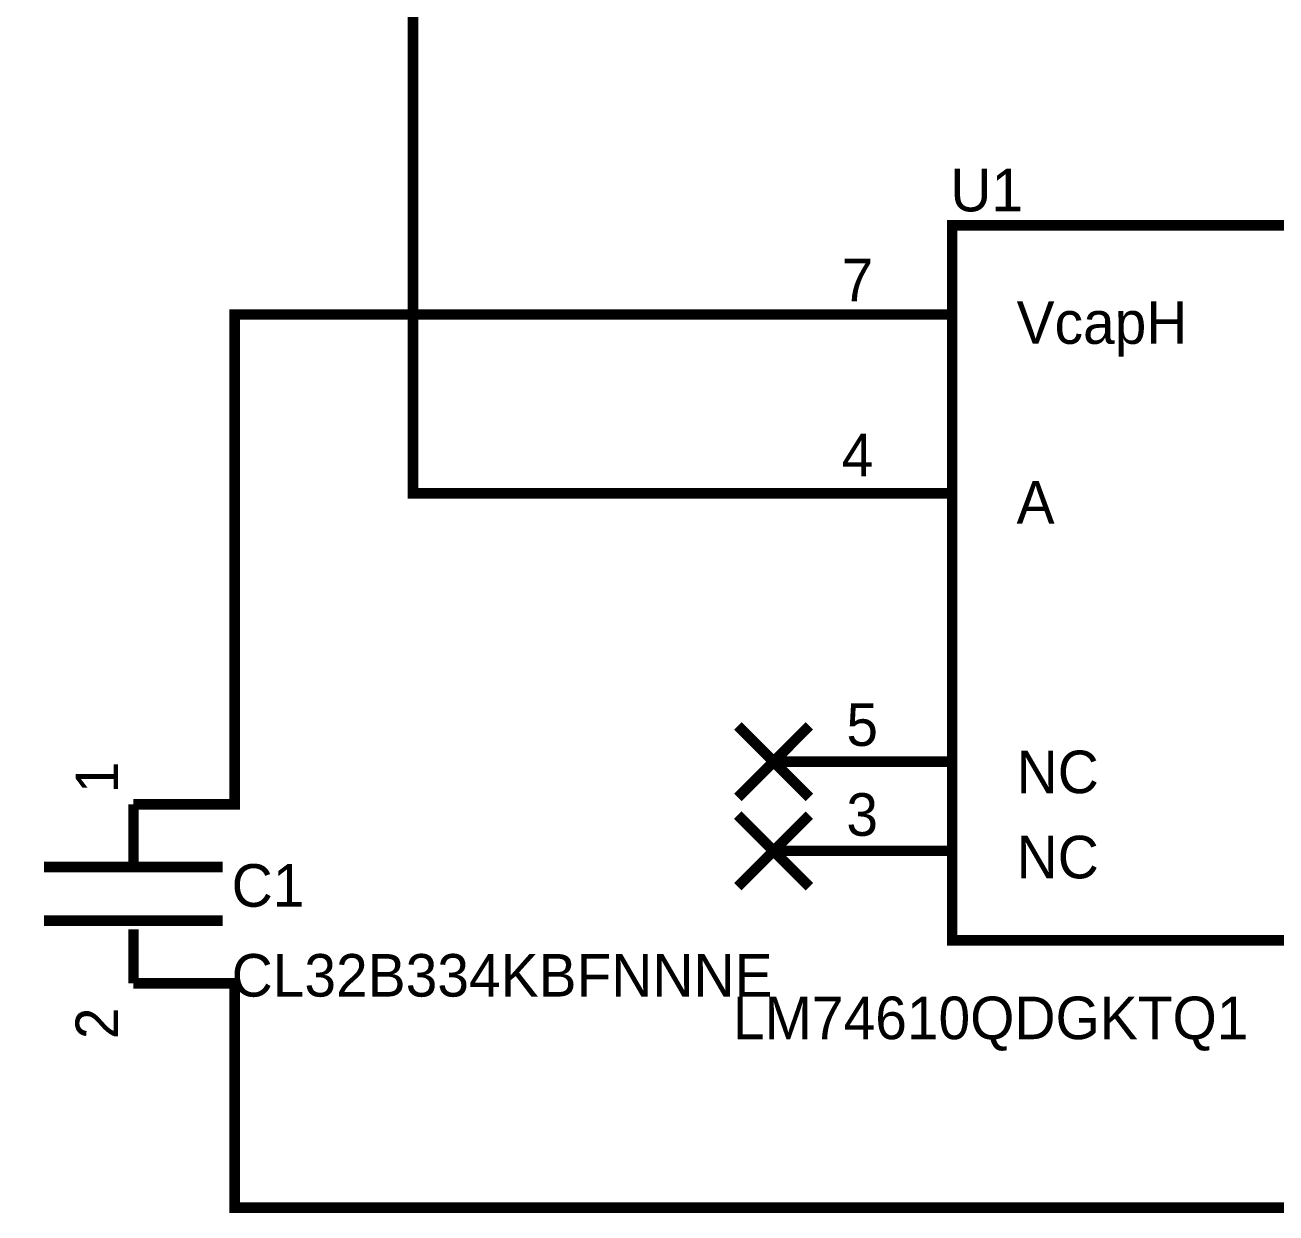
# Model space of a CAD drawing. Header units: inches. Extents: x 0 to 431, y 0 to 297.
# Drawn here: x 51.93 to 87.49, y 118.47 to 152.23 of the extents above; entities that cross this region are included whole.
import ezdxf

# ---------------------------------------------------------------- set-up
doc = ezdxf.new("R2010")
doc.units = ezdxf.units.IN
doc.layers.add('Sheet', color=255, linetype='Continuous')

msp = doc.modelspace()

# ---------------------------------------------------------------- linework, layer by layer
at = {"layer": 'Sheet'}
for points in [[(73.21, 138.916, 0.3, 0.3, 0), (62.96, 138.916, 0.3, 0.3, 0), (62.96, 163.995, 0.3, 0.3, 0), (62.96, 164.339, 0.3, 0.3, 0), (45.006, 164.339, 0.3, 0.3, 0), (40.1, 164.339, 0.3, 0.3, 0), (40.1, 154.997, 0.3, 0.3, 0), (36.008, 154.997, 0.3, 0.3, 0)], [(73.21, 143.999, 0.3, 0.3, 0), (57.886, 143.999, 0.3, 0.3, 0), (57.886, 130.077, 0.3, 0.3, 0), (55.012, 130.077, 0.3, 0.3, 0)], [(78.284, 143.999, 0.3, 0.3, 0), (73.21, 143.999, 0.3, 0.3, 0)], [(78.284, 138.916, 0.3, 0.3, 0), (73.21, 138.916, 0.3, 0.3, 0)], [(72.193, 130.278, 0.3, 0.3, 0), (74.226, 132.312, 0.3, 0.3, 0)], [(72.193, 132.312, 0.3, 0.3, 0), (74.226, 130.278, 0.3, 0.3, 0)], [(78.284, 131.295, 0.3, 0.3, 0), (73.21, 131.295, 0.3, 0.3, 0)], [(55.012, 128.296, 0.3, 0.3, 0), (55.012, 130.077, 0.3, 0.3, 0)], [(72.193, 127.741, 0.3, 0.3, 0), (74.226, 129.774, 0.3, 0.3, 0)], [(72.193, 129.774, 0.3, 0.3, 0), (74.226, 127.741, 0.3, 0.3, 0)], [(55.012, 128.296, 0.3, 0.3, 0), (55.012, 129.06, 0.3, 0.3, 0)], [(124.005, 128.758, 0.3, 0.3, 0), (124.005, 118.617, 0.3, 0.3, 0), (57.886, 118.617, 0.3, 0.3, 0), (57.886, 124.994, 0.3, 0.3, 0), (55.012, 124.994, 0.3, 0.3, 0)], [(78.284, 128.758, 0.3, 0.3, 0), (73.21, 128.758, 0.3, 0.3, 0)], [(57.55, 128.296, 0.3, 0.3, 0), (52.467, 128.296, 0.3, 0.3, 0)], [(57.55, 126.775, 0.3, 0.3, 0), (52.467, 126.775, 0.3, 0.3, 0)], [(55.012, 126.523, 0.3, 0.3, 0), (55.012, 124.994, 0.3, 0.3, 0)], [(55.012, 126.523, 0.3, 0.3, 0), (55.012, 126.262, 0.3, 0.3, 0)]]:
    msp.add_lwpolyline(points, format="xyseb", dxfattribs=at)
for points in [[(78.284, 146.536, 0.3, 0.3, 0), (118.922, 146.536, 0.3, 0.3, 0), (118.922, 126.212, 0.3, 0.3, 0), (78.284, 126.212, 0.3, 0.3, 0), (78.284, 146.536, 0.3, 0.3, 0)], [(78.284, 146.536, 0.0991, 0.0991, 0), (78.284, 126.212, 0.0991, 0.0991, 0), (118.922, 126.212, 0.0991, 0.0991, 0), (118.922, 146.536, 0.0991, 0.0991, 0), (78.284, 146.536, 0.0991, 0.0991, 0), (78.284, 146.536, 0.0991, 0.0991, 0)]]:
    msp.add_lwpolyline(points, format="xyseb", close=True, dxfattribs=at)

# ---------------------------------------------------------------- texts
for s, height, p in [('U1', 1.2099, (78.234, 146.931)), ('7', 1.21, (75.142, 144.377)), ('VcapH', 1.2099, (80.116, 143.167)), ('4', 1.21, (75.142, 139.403)), ('A', 1.21, (80.116, 138.059)), ('5', 1.21, (75.277, 131.74)), ('NC', 1.2099, (80.116, 130.396)), ('3', 1.21, (75.277, 129.186)), ('NC', 1.2099, (80.116, 127.976)), ('C1', 1.2099, (57.802, 127.17)), ('CL32B334KBFNNNE', 1.20986, (57.802, 124.616)), ('LM74610QDGKTQ1', 1.20986, (72.05, 123.406))]:
    msp.add_text(s, height=height, dxfattribs=at).set_placement(p)
for s, p in [('1', (54.576, 130.396)), ('2', (54.576, 123.406))]:
    msp.add_text(s, height=1.21, rotation=90, dxfattribs=at).set_placement(p)

doc.saveas('drawing.dxf')
